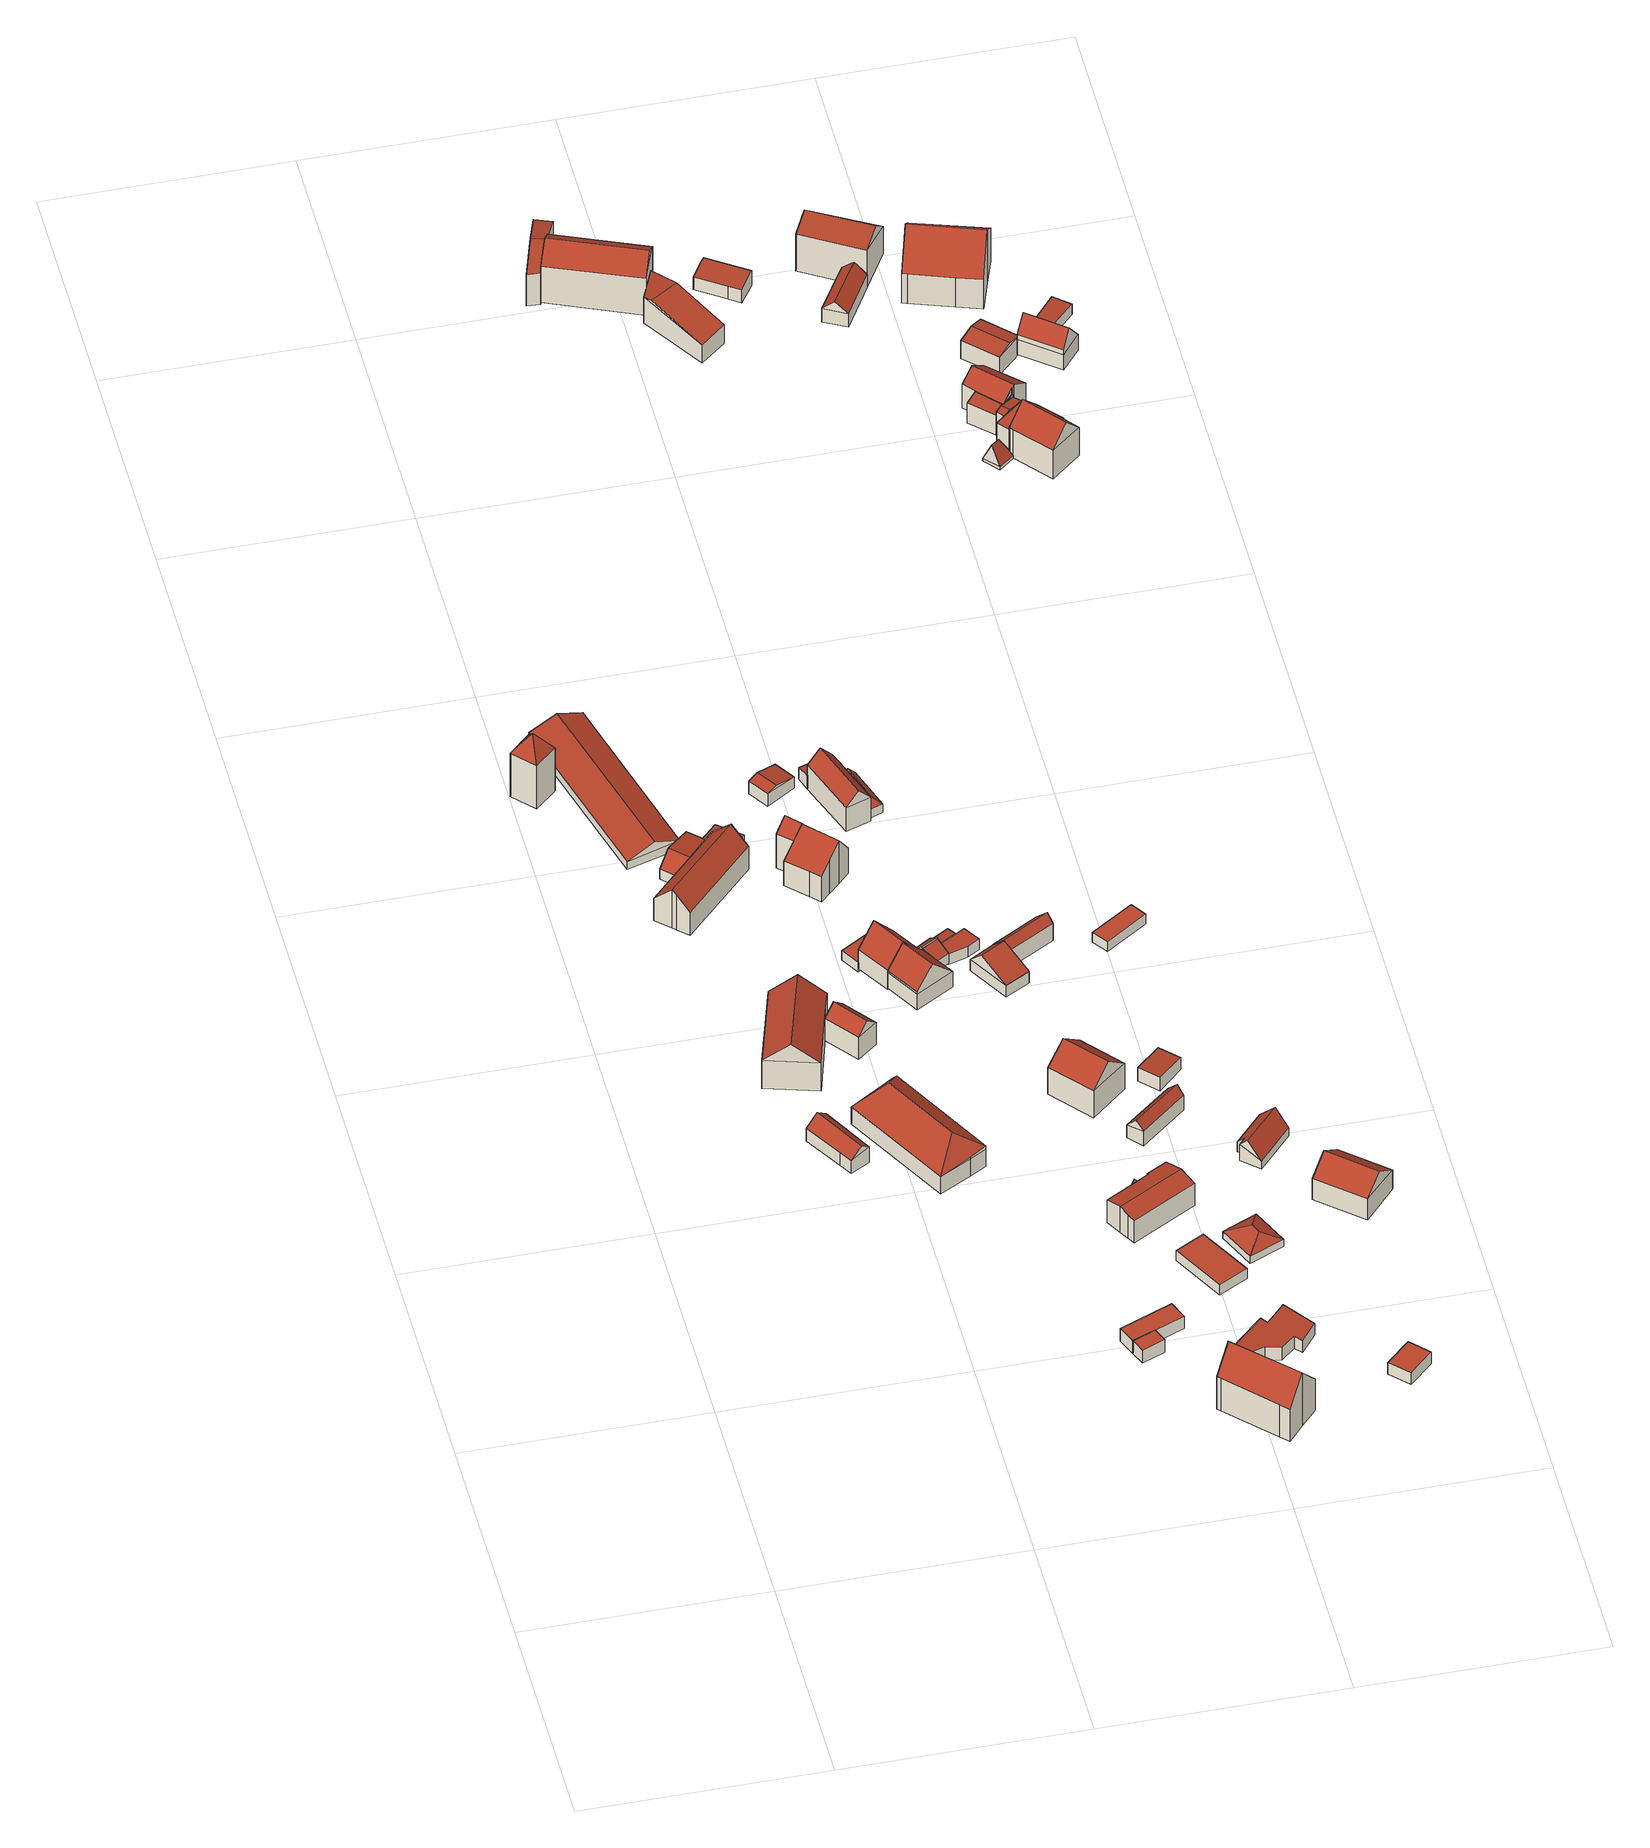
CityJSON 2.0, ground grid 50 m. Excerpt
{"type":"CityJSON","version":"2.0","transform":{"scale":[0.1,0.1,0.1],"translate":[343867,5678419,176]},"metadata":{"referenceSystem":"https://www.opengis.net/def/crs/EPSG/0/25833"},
"CityObjects":{
"building1":{"type":"Building","attributes":{"Dachtyp_tdc":"tdcFreeFormRoof","Gemeindeschluessel":14729160,"Dachneigung":40.38,"QualitaetDacherkennung":68,"Geometrietyp2DReferenz":"3000","function":"31001_9998","roofType":"5000","measuredHeight":5.57},"geometry":[{"type":"MultiSurface","lod":"2","boundaries":[[[0,1,2,3]],[[1,4,5,2]],[[4,6,7,5]],[[6,8,9,7]],[[8,0,3,9]],[[10,0,8,11]],[[4,1,10,11,6]],[[8,6,11]],[[1,0,10]],[[3,2,5,7,9]]],"semantics":{"surfaces":[{"type":"WallSurface"},{"type":"RoofSurface"},{"type":"GroundSurface"}],"values":[0,0,0,0,0,1,1,0,0,2]}}]},
"building2":{"type":"Building","attributes":{"Dachtyp_tdc":"tdcFreeFormRoof","Gemeindeschluessel":14729160,"Dachneigung":56.2,"QualitaetDacherkennung":3,"Geometrietyp2DReferenz":"3000","function":"31001_9998","roofType":"5000","measuredHeight":15.73},"geometry":[{"type":"MultiSurface","lod":"2","boundaries":[[[12,13,14,15]],[[13,16,17,14]],[[16,18,19,17]],[[18,12,15,19]],[[20,18,16]],[[20,16,13]],[[20,13,12]],[[20,12,18]],[[15,14,17,19]]],"semantics":{"surfaces":[{"type":"WallSurface"},{"type":"RoofSurface"},{"type":"GroundSurface"}],"values":[0,0,0,0,1,1,1,1,2]}}]},
"building3":{"type":"Building","attributes":{"Dachtyp_tdc":"tdcGableRoof","Gemeindeschluessel":14729160,"Dachneigung":39.66,"QualitaetDacherkennung":83,"Geometrietyp2DReferenz":"3000","function":"31001_9998","roofType":"3100","measuredHeight":11.76},"geometry":[{"type":"MultiSurface","lod":"2","boundaries":[[[21,22,23,24]],[[22,25,26,23]],[[25,27,28,26]],[[27,29,30,28]],[[29,21,24,30]],[[29,31,32,21]],[[32,31,27,33,34]],[[22,34,33,25]],[[21,32,34,22]],[[25,33,27]],[[27,31,29]],[[24,23,26,28,30]]],"semantics":{"surfaces":[{"type":"WallSurface"},{"type":"RoofSurface"},{"type":"GroundSurface"}],"values":[0,0,0,0,0,1,1,0,0,0,0,2]}}]},
"building4":{"type":"Building","attributes":{"Dachtyp_tdc":"tdcGableRoof","Gemeindeschluessel":14729160,"Dachneigung":21.19,"QualitaetDacherkennung":87,"Geometrietyp2DReferenz":"3000","function":"31001_9998","roofType":"3100","measuredHeight":4.27},"geometry":[{"type":"MultiSurface","lod":"2","boundaries":[[[35,36,37,38]],[[36,39,40,37]],[[39,41,42,40]],[[41,35,38,42]],[[39,36,43]],[[35,41,44]],[[36,35,44,43]],[[41,39,43,44]],[[38,37,40,42]]],"semantics":{"surfaces":[{"type":"WallSurface"},{"type":"RoofSurface"},{"type":"GroundSurface"}],"values":[0,0,0,0,0,0,1,1,2]}}]},
"building5":{"type":"Building","attributes":{"Dachtyp_tdc":"tdcHipRoof","Gemeindeschluessel":14729160,"Dachneigung":36.2,"QualitaetDacherkennung":84,"Geometrietyp2DReferenz":"3000","function":"31001_9998","roofType":"3200","measuredHeight":9.07},"geometry":[{"type":"MultiSurface","lod":"2","boundaries":[[[45,46,47,48]],[[46,49,50,47]],[[49,51,52,50]],[[51,53,54,52]],[[53,55,56,54]],[[55,45,48,56]],[[57,58,45,59]],[[55,60,61,62]],[[45,55,62,59]],[[61,57,59,62]],[[49,57,61,51]],[[51,61,60,53]],[[53,60,55]],[[46,58,57,49]],[[45,58,46]],[[48,47,50,52,54,56]]],"semantics":{"surfaces":[{"type":"WallSurface"},{"type":"RoofSurface"},{"type":"GroundSurface"}],"values":[0,0,0,0,0,0,1,1,1,1,0,0,0,0,0,2]}}]},
"building6":{"type":"Building","attributes":{"Dachtyp_tdc":"tdcGableRoof","Gemeindeschluessel":14729160,"Dachneigung":44.94,"QualitaetDacherkennung":80,"Geometrietyp2DReferenz":"3000","function":"31001_9998","roofType":"3100","measuredHeight":9.85},"geometry":[{"type":"MultiSurface","lod":"2","boundaries":[[[63,64,65,66]],[[64,67,68,65]],[[67,69,70,68]],[[69,71,72,70]],[[71,73,74,72]],[[73,75,76,74]],[[75,77,78,76]],[[77,79,80,78]],[[79,63,66,80]],[[75,73,71,69,67]],[[67,64,63,79,77,75]],[[66,65,68,70,72,74,76,78,80]]],"semantics":{"surfaces":[{"type":"WallSurface"},{"type":"RoofSurface"},{"type":"GroundSurface"}],"values":[0,0,0,0,0,0,0,0,0,1,1,2]}}]},
"building7":{"type":"Building","attributes":{"Dachtyp_tdc":"tdcGableRoof","Gemeindeschluessel":14729160,"Dachneigung":11,"QualitaetDacherkennung":21,"Geometrietyp2DReferenz":"3000","function":"31001_9998","roofType":"3100","measuredHeight":5.44},"geometry":[{"type":"MultiSurface","lod":"2","boundaries":[[[81,82,83,84]],[[82,85,86,83]],[[85,87,88,86]],[[87,89,90,88]],[[89,91,92,90]],[[91,93,94,92]],[[93,81,84,94]],[[89,87,85,82]],[[82,81,93,91,89]],[[84,83,86,88,90,92,94]]],"semantics":{"surfaces":[{"type":"WallSurface"},{"type":"RoofSurface"},{"type":"GroundSurface"}],"values":[0,0,0,0,0,0,0,1,1,2]}}]},
"building8":{"type":"Building","attributes":{"Dachtyp_tdc":"tdcGableRoof","Gemeindeschluessel":14729160,"Dachneigung":43.38,"QualitaetDacherkennung":74,"Geometrietyp2DReferenz":"3000","function":"31001_9998","roofType":"3100","measuredHeight":8.15},"geometry":[{"type":"MultiSurface","lod":"2","boundaries":[[[95,96,97,98]],[[96,99,100,97]],[[99,101,102,100]],[[101,95,98,102]],[[99,96,103]],[[95,101,104]],[[96,95,104,103]],[[101,99,103,104]],[[98,97,100,102]]],"semantics":{"surfaces":[{"type":"WallSurface"},{"type":"RoofSurface"},{"type":"GroundSurface"}],"values":[0,0,0,0,0,0,1,1,2]}}]},
"building9":{"type":"Building","attributes":{"Gemeindeschluessel":14729160,"Geometrietyp2DReferenz":"3000","function":"31001_9998","roofType":"9999"},"children":["building9-1","building9-2"]},
"building9-1":{"type":"BuildingPart","attributes":{"Dachtyp_tdc":"tdcPolyFlatRoof","Dachneigung":0,"QualitaetDacherkennung":72,"Geometrietyp2DReferenz":"3000","roofType":"1000","measuredHeight":3.17},"parents":["building9"],"geometry":[{"type":"MultiSurface","lod":"2","boundaries":[[[105,106,107,108]],[[106,109,110,107]],[[109,111,112,110]],[[111,113,114,112]],[[113,111,109,106,105]],[[108,107,110,112,114]],[[108,114,113,105]]],"semantics":{"surfaces":[{"type":"WallSurface"},{"type":"RoofSurface"},{"type":"GroundSurface"},{"type":"ClosureSurface"}],"values":[0,0,0,0,1,2,3]}}]},
"building9-2":{"type":"BuildingPart","attributes":{"Dachtyp_tdc":"tdcPolyFlatRoof","Dachneigung":0,"QualitaetDacherkennung":69,"Geometrietyp2DReferenz":"3000","roofType":"1000","measuredHeight":3.25},"parents":["building9"],"geometry":[{"type":"MultiSurface","lod":"2","boundaries":[[[115,116,117,118]],[[116,119,105,108,117]],[[120,115,118,114,113]],[[120,119,116,115]],[[118,117,108,114]],[[113,105,119,120]],[[113,114,108,105]]],"semantics":{"surfaces":[{"type":"WallSurface"},{"type":"RoofSurface"},{"type":"GroundSurface"},{"type":"ClosureSurface"}],"values":[0,0,0,1,2,0,3]}}]},
"building10":{"type":"Building","attributes":{"Dachtyp_tdc":"tdcPolyFlatRoof","Gemeindeschluessel":14729160,"Dachneigung":5.77,"QualitaetDacherkennung":74,"Geometrietyp2DReferenz":"3000","function":"31001_9998","roofType":"2100","measuredHeight":2.93},"geometry":[{"type":"MultiSurface","lod":"2","boundaries":[[[121,122,123,66]],[[122,124,125,123]],[[124,126,127,125]],[[126,128,65,127]],[[128,121,66,65]],[[128,126,124,122,121]],[[66,123,125,127,65]]],"semantics":{"surfaces":[{"type":"WallSurface"},{"type":"RoofSurface"},{"type":"GroundSurface"}],"values":[0,0,0,0,0,1,2]}}]},
"building11":{"type":"Building","attributes":{"Dachtyp_tdc":"tdcGableRoof","Gemeindeschluessel":14729160,"Dachneigung":49.54,"QualitaetDacherkennung":62,"Geometrietyp2DReferenz":"3000","function":"31001_9998","roofType":"3100","measuredHeight":13.85},"geometry":[{"type":"MultiSurface","lod":"2","boundaries":[[[129,130,131,132]],[[130,133,134,131]],[[133,135,136,134]],[[135,137,138,136]],[[137,139,140,138]],[[139,141,142,140]],[[141,143,144,142]],[[143,129,132,144]],[[139,137,135,133,130,129]],[[129,143,141,139]],[[132,131,134,136,138,140,142,144]]],"semantics":{"surfaces":[{"type":"WallSurface"},{"type":"RoofSurface"},{"type":"GroundSurface"}],"values":[0,0,0,0,0,0,0,0,1,1,2]}}]},
"building12":{"type":"Building","attributes":{"Dachtyp_tdc":"tdcPolyFlatRoof","Gemeindeschluessel":14729160,"Dachneigung":0,"QualitaetDacherkennung":55,"Geometrietyp2DReferenz":"3000","function":"31001_9998","roofType":"1000","measuredHeight":2.5},"geometry":[{"type":"MultiSurface","lod":"2","boundaries":[[[145,146,147,148]],[[146,149,150,147]],[[149,151,152,150]],[[151,145,148,152]],[[151,149,146,145]],[[148,147,150,152]]],"semantics":{"surfaces":[{"type":"WallSurface"},{"type":"RoofSurface"},{"type":"GroundSurface"}],"values":[0,0,0,0,1,2]}}]},
"building13":{"type":"Building","attributes":{"Gemeindeschluessel":14729160,"Geometrietyp2DReferenz":"3000","function":"31001_9998","roofType":"9999"},"children":["building13-1","building13-2"]},
"building13-1":{"type":"BuildingPart","attributes":{"Dachtyp_tdc":"tdcPolyFlatRoof","Dachneigung":40.34,"QualitaetDacherkennung":62,"Geometrietyp2DReferenz":"3000","roofType":"2100","measuredHeight":4.99},"parents":["building13"],"geometry":[{"type":"MultiSurface","lod":"2","boundaries":[[[153,154,155,156]],[[154,157,158,155]],[[157,159,160,161,158]],[[157,154,153,162,159]],[[161,156,155,158]],[[162,160,159]],[[153,156,161,160,162]]],"semantics":{"surfaces":[{"type":"WallSurface"},{"type":"RoofSurface"},{"type":"GroundSurface"},{"type":"ClosureSurface"}],"values":[0,0,0,1,2,0,3]}}]},
"building13-2":{"type":"BuildingPart","attributes":{"Dachtyp_tdc":"tdcGableRoof","Dachneigung":49.06,"QualitaetDacherkennung":61,"Geometrietyp2DReferenz":"3000","roofType":"3100","measuredHeight":9.71},"parents":["building13"],"geometry":[{"type":"MultiSurface","lod":"2","boundaries":[[[163,164,165,166]],[[164,167,168,165]],[[160,163,166,161]],[[167,164,169]],[[163,160,170]],[[164,163,170,169]],[[160,162,167,169,170]],[[166,165,168,156,161]],[[162,153,156,168,167]],[[160,161,156,153,162]]],"semantics":{"surfaces":[{"type":"WallSurface"},{"type":"RoofSurface"},{"type":"GroundSurface"},{"type":"ClosureSurface"}],"values":[0,0,0,0,0,1,1,2,0,3]}}]},
"building14":{"type":"Building","attributes":{"Gemeindeschluessel":14729160,"Geometrietyp2DReferenz":"3000","function":"31001_9998","roofType":"9999"},"children":["building14-1","building14-2"]},
"building14-1":{"type":"BuildingPart","attributes":{"Dachtyp_tdc":"tdcGableRoof","Dachneigung":36.95,"QualitaetDacherkennung":50,"Geometrietyp2DReferenz":"3000","roofType":"3100","measuredHeight":11.06},"parents":["building14"],"geometry":[{"type":"MultiSurface","lod":"2","boundaries":[[[171,172,173,174]],[[172,175,176,173]],[[177,178,179,180]],[[177,181,182,178]],[[181,183,184,182]],[[183,185,186,184]],[[185,171,174,186]],[[181,177,180,187,188]],[[188,175,172,171,185,183,181]],[[174,173,176,189,179,178,182,184,186]],[[189,176,175,188]],[[180,179,189,188,187]]],"semantics":{"surfaces":[{"type":"WallSurface"},{"type":"RoofSurface"},{"type":"GroundSurface"},{"type":"ClosureSurface"}],"values":[0,0,0,0,0,0,0,1,1,2,3,3]}}]},
"building14-2":{"type":"BuildingPart","attributes":{"Dachtyp_tdc":"tdcGableRoof","Dachneigung":55.82,"QualitaetDacherkennung":57,"Geometrietyp2DReferenz":"3000","roofType":"3100","measuredHeight":11.14},"parents":["building14"],"geometry":[{"type":"MultiSurface","lod":"2","boundaries":[[[190,191,176,175]],[[190,192,193,191]],[[192,194,195,193]],[[194,196,197,195]],[[196,180,179,197]],[[194,192,190,175,198]],[[198,187,180,196,194]],[[189,176,191,193,195,197,179]],[[175,188,189,188,198]],[[175,176,189,188]],[[188,187,198]],[[189,179,180,187,188]]],"semantics":{"surfaces":[{"type":"WallSurface"},{"type":"RoofSurface"},{"type":"GroundSurface"},{"type":"ClosureSurface"}],"values":[0,0,0,0,0,1,1,2,0,3,0,3]}}]},
"building15":{"type":"Building","attributes":{"Gemeindeschluessel":14729160,"Geometrietyp2DReferenz":"3000","function":"31001_9998","roofType":"9999"},"children":["building15-1","building15-2"]},
"building15-1":{"type":"BuildingPart","attributes":{"Dachtyp_tdc":"tdcPolyFlatRoof","Dachneigung":32.09,"QualitaetDacherkennung":45,"Geometrietyp2DReferenz":"3000","roofType":"2100","measuredHeight":4.45},"parents":["building15"],"geometry":[{"type":"MultiSurface","lod":"2","boundaries":[[[199,200,201,202,203]],[[200,204,205,201]],[[204,206,207,205]],[[204,200,199,208,206]],[[207,202,201,205]],[[203,208,199]],[[202,207,206,208,203]]],"semantics":{"surfaces":[{"type":"WallSurface"},{"type":"RoofSurface"},{"type":"GroundSurface"},{"type":"ClosureSurface"}],"values":[0,0,0,1,2,0,3]}}]},
"building15-2":{"type":"BuildingPart","attributes":{"Dachtyp_tdc":"tdcGableRoof","Dachneigung":45.48,"QualitaetDacherkennung":60,"Geometrietyp2DReferenz":"3000","roofType":"3100","measuredHeight":9.28},"parents":["building15"],"geometry":[{"type":"MultiSurface","lod":"2","boundaries":[[[209,210,211,207,206]],[[210,212,213,211]],[[212,214,215,213]],[[214,203,202,215]],[[209,208,203,216,217,210]],[[218,217,216,163]],[[214,163,216,203]],[[212,218,163,214]],[[210,217,218,212]],[[207,211,213,215,202]],[[206,208,209]],[[207,202,203,208,206]]],"semantics":{"surfaces":[{"type":"WallSurface"},{"type":"RoofSurface"},{"type":"GroundSurface"},{"type":"ClosureSurface"}],"values":[0,0,0,0,1,1,0,0,0,2,0,3]}}]},
"building16":{"type":"Building","attributes":{"Gemeindeschluessel":14729160,"Geometrietyp2DReferenz":"3000","function":"31001_9998","roofType":"9999"},"children":["building16-1","building16-2"]},
"building16-1":{"type":"BuildingPart","attributes":{"Dachtyp_tdc":"tdcGableRoof","Dachneigung":14.5,"QualitaetDacherkennung":60,"Geometrietyp2DReferenz":"3000","roofType":"3100","measuredHeight":6.8},"parents":["building16"],"geometry":[{"type":"MultiSurface","lod":"2","boundaries":[[[219,220,221,222]],[[220,223,224,221]],[[223,225,226,227,224]],[[228,229,230,231,232]],[[229,233,234,230]],[[233,235,236,234]],[[235,237,238,236]],[[237,239,240,238]],[[239,219,222,240]],[[235,233,229,228,225,223,220]],[[220,219,239,237,235]],[[222,221,224,227,231,230,234,236,238,240]],[[232,226,225,228]],[[232,231,227,226]]],"semantics":{"surfaces":[{"type":"WallSurface"},{"type":"RoofSurface"},{"type":"GroundSurface"},{"type":"ClosureSurface"}],"values":[0,0,0,0,0,0,0,0,0,1,1,2,0,3]}}]},
"building16-2":{"type":"BuildingPart","attributes":{"Dachtyp_tdc":"tdcFreeFormRoof","Dachneigung":57.13,"QualitaetDacherkennung":11,"Geometrietyp2DReferenz":"3000","roofType":"5000","measuredHeight":3.2},"parents":["building16"],"geometry":[{"type":"MultiSurface","lod":"2","boundaries":[[[241,242,243,244]],[[242,245,246,243]],[[245,247,248,246]],[[247,249,230,248]],[[249,232,231,230]],[[226,241,244,227]],[[249,247,245,250]],[[245,242,241,250]],[[241,226,232,249,250]],[[244,243,246,248,230,231,227]],[[227,231,232,226]]],"semantics":{"surfaces":[{"type":"WallSurface"},{"type":"RoofSurface"},{"type":"GroundSurface"},{"type":"ClosureSurface"}],"values":[0,0,0,0,0,0,1,1,1,2,3]}}]},
"building17":{"type":"Building","attributes":{"Dachtyp_tdc":"tdcPolyFlatRoof","Gemeindeschluessel":14729160,"Dachneigung":8.78,"QualitaetDacherkennung":86,"Geometrietyp2DReferenz":"3000","function":"31001_9998","roofType":"2100","measuredHeight":4.27},"geometry":[{"type":"MultiSurface","lod":"2","boundaries":[[[251,252,253,254]],[[252,255,256,253]],[[255,257,258,256]],[[257,259,260,258]],[[259,261,262,260]],[[261,263,264,262]],[[263,265,266,264]],[[265,267,268,266]],[[267,269,270,268]],[[269,271,272,270]],[[271,251,254,272]],[[271,269,267,265,263,261,259,257,255,252,251]],[[254,253,256,258,260,262,264,266,268,270,272]]],"semantics":{"surfaces":[{"type":"WallSurface"},{"type":"RoofSurface"},{"type":"GroundSurface"}],"values":[0,0,0,0,0,0,0,0,0,0,0,1,2]}}]},
"building18":{"type":"Building","attributes":{"Dachtyp_tdc":"tdcGableRoof","Gemeindeschluessel":14729160,"Dachneigung":11.82,"QualitaetDacherkennung":71,"Geometrietyp2DReferenz":"3000","function":"31001_9998","roofType":"3100","measuredHeight":3.86},"geometry":[{"type":"MultiSurface","lod":"2","boundaries":[[[273,274,275,276]],[[274,277,278,275]],[[277,279,280,278]],[[279,273,276,280]],[[277,274,281]],[[273,279,282]],[[274,273,282,281]],[[279,277,281,282]],[[276,275,278,280]]],"semantics":{"surfaces":[{"type":"WallSurface"},{"type":"RoofSurface"},{"type":"GroundSurface"}],"values":[0,0,0,0,0,0,1,1,2]}}]},
"building19":{"type":"Building","attributes":{"Dachtyp_tdc":"tdcPolyFlatRoof","Gemeindeschluessel":14729160,"Dachneigung":0,"QualitaetDacherkennung":67,"Geometrietyp2DReferenz":"3000","function":"31001_9998","roofType":"1000","measuredHeight":2.5},"geometry":[{"type":"MultiSurface","lod":"2","boundaries":[[[283,284,285,286]],[[284,287,288,285]],[[287,289,290,288]],[[289,283,286,290]],[[289,287,284,283]],[[286,285,288,290]]],"semantics":{"surfaces":[{"type":"WallSurface"},{"type":"RoofSurface"},{"type":"GroundSurface"}],"values":[0,0,0,0,1,2]}}]},
"building20":{"type":"Building","attributes":{"Dachtyp_tdc":"tdcPolyFlatRoof","Gemeindeschluessel":14729160,"Dachneigung":7.19,"QualitaetDacherkennung":68,"Geometrietyp2DReferenz":"3000","function":"31001_9998","roofType":"2100","measuredHeight":2.85},"geometry":[{"type":"MultiSurface","lod":"2","boundaries":[[[291,292,293,294]],[[292,295,296,293]],[[295,297,298,296]],[[297,291,294,298]],[[297,295,292,291]],[[294,293,296,298]]],"semantics":{"surfaces":[{"type":"WallSurface"},{"type":"RoofSurface"},{"type":"GroundSurface"}],"values":[0,0,0,0,1,2]}}]},
"building21":{"type":"Building","attributes":{"Dachtyp_tdc":"tdcGableRoof","Gemeindeschluessel":14729160,"Dachneigung":40.52,"QualitaetDacherkennung":80,"Geometrietyp2DReferenz":"3000","function":"31001_9998","roofType":"3100","measuredHeight":10.93},"geometry":[{"type":"MultiSurface","lod":"2","boundaries":[[[299,300,301,302]],[[300,303,304,301]],[[303,305,306,304]],[[305,299,302,306]],[[303,300,307]],[[299,305,308]],[[300,299,308,307]],[[305,303,307,308]],[[302,301,304,306]]],"semantics":{"surfaces":[{"type":"WallSurface"},{"type":"RoofSurface"},{"type":"GroundSurface"}],"values":[0,0,0,0,0,0,1,1,2]}}]},
"building22":{"type":"Building","attributes":{"Dachtyp_tdc":"tdcPolyFlatRoof","Gemeindeschluessel":14729160,"Dachneigung":4.09,"QualitaetDacherkennung":80,"Geometrietyp2DReferenz":"3000","function":"31001_9998","roofType":"2100","measuredHeight":2.93},"geometry":[{"type":"MultiSurface","lod":"2","boundaries":[[[309,310,158,311]],[[310,312,313,158]],[[312,314,315,313]],[[314,316,317,315]],[[316,318,319,317]],[[318,309,311,319]],[[318,316,314,312,310,309]],[[311,158,313,315,317,319]]],"semantics":{"surfaces":[{"type":"WallSurface"},{"type":"RoofSurface"},{"type":"GroundSurface"}],"values":[0,0,0,0,0,0,1,2]}}]},
"building23":{"type":"Building","attributes":{"Dachtyp_tdc":"tdcPolyFlatRoof","Gemeindeschluessel":14729160,"Dachneigung":9.54,"QualitaetDacherkennung":62,"Geometrietyp2DReferenz":"3000","function":"31001_9998","roofType":"2100","measuredHeight":3.49},"geometry":[{"type":"MultiSurface","lod":"2","boundaries":[[[320,321,322,323]],[[321,324,325,322]],[[324,326,327,325]],[[326,320,323,327]],[[326,324,321,320]],[[323,322,325,327]]],"semantics":{"surfaces":[{"type":"WallSurface"},{"type":"RoofSurface"},{"type":"GroundSurface"}],"values":[0,0,0,0,1,2]}}]},
"building24":{"type":"Building","attributes":{"Dachtyp_tdc":"tdcFreeFormRoof","Gemeindeschluessel":14729160,"Dachneigung":46.56,"QualitaetDacherkennung":80,"Geometrietyp2DReferenz":"3000","function":"31001_9998","roofType":"5000","measuredHeight":9.11},"geometry":[{"type":"MultiSurface","lod":"2","boundaries":[[[328,329,330,322]],[[329,331,332,330]],[[331,333,334,332]],[[333,335,336,334]],[[335,337,325,336]],[[337,328,322,325]],[[338,339,337,335]],[[340,341,342,343,339,338]],[[328,343,342,329]],[[337,339,343,328]],[[329,342,341,331]],[[331,341,340,333]],[[333,340,338,335]],[[322,330,332,334,336,325]]],"semantics":{"surfaces":[{"type":"WallSurface"},{"type":"RoofSurface"},{"type":"GroundSurface"}],"values":[0,0,0,0,0,0,1,1,0,0,0,0,0,2]}}]},
"building25":{"type":"Building","attributes":{"Dachtyp_tdc":"tdcFreeFormRoof","Gemeindeschluessel":14729160,"Dachneigung":30.18,"QualitaetDacherkennung":8,"Geometrietyp2DReferenz":"3000","function":"31001_9998","roofType":"5000","measuredHeight":4.13},"geometry":[{"type":"MultiSurface","lod":"2","boundaries":[[[344,345,346,347]],[[345,348,349,346]],[[348,350,351,349]],[[350,344,347,351]],[[352,350,348]],[[353,352,348,345]],[[353,345,344]],[[352,353,344,350]],[[347,346,349,351]]],"semantics":{"surfaces":[{"type":"WallSurface"},{"type":"RoofSurface"},{"type":"GroundSurface"}],"values":[0,0,0,0,1,1,1,1,2]}}]},
"building26":{"type":"Building","attributes":{"Dachtyp_tdc":"tdcGableRoof","Gemeindeschluessel":14729160,"Dachneigung":47.51,"QualitaetDacherkennung":72,"Geometrietyp2DReferenz":"3000","function":"31001_9998","roofType":"3100","measuredHeight":5.58},"geometry":[{"type":"MultiSurface","lod":"2","boundaries":[[[354,355,356,357]],[[355,358,359,356]],[[358,360,361,359]],[[360,354,357,361]],[[358,355,362]],[[354,360,363]],[[355,354,363,362]],[[360,358,362,363]],[[357,356,359,361]]],"semantics":{"surfaces":[{"type":"WallSurface"},{"type":"RoofSurface"},{"type":"GroundSurface"}],"values":[0,0,0,0,0,0,1,1,2]}}]},
"building27":{"type":"Building","attributes":{"Gemeindeschluessel":14729160,"Geometrietyp2DReferenz":"3000","function":"31001_9998","roofType":"9999"},"children":["building27-1","building27-2"]},
"building27-1":{"type":"BuildingPart","attributes":{"Dachtyp_tdc":"tdcGableRoof","Dachneigung":23.62,"QualitaetDacherkennung":86,"Geometrietyp2DReferenz":"3000","roofType":"3100","measuredHeight":5.98},"parents":["building27"],"geometry":[{"type":"MultiSurface","lod":"2","boundaries":[[[364,365,366,367]],[[365,368,369,366]],[[370,371,372,373]],[[371,364,367,372]],[[374,375,376,377,378]],[[365,377,376,379,368]],[[364,378,377,365]],[[371,374,378,364]],[[370,380,375,374,371]],[[367,366,369,373,372]],[[373,369,368,370]],[[375,380,376]],[[379,380,370,368]],[[376,380,379]]],"semantics":{"surfaces":[{"type":"WallSurface"},{"type":"RoofSurface"},{"type":"GroundSurface"},{"type":"ClosureSurface"}],"values":[0,0,0,0,1,1,0,0,0,2,3,0,3,3]}}]},
"building27-2":{"type":"BuildingPart","attributes":{"Dachtyp_tdc":"tdcGableRoof","Dachneigung":46.16,"QualitaetDacherkennung":42,"Geometrietyp2DReferenz":"3000","roofType":"3100","measuredHeight":6.07},"parents":["building27"],"geometry":[{"type":"MultiSurface","lod":"2","boundaries":[[[381,382,383,369,368]],[[382,384,385,383]],[[384,380,370,373,385]],[[384,382,386]],[[382,381,387,386]],[[380,384,386,387,376]],[[369,383,385,373]],[[381,368,379]],[[368,369,373,370]],[[368,370,380,379]],[[379,376,387,381]],[[380,376,379]]],"semantics":{"surfaces":[{"type":"WallSurface"},{"type":"RoofSurface"},{"type":"GroundSurface"},{"type":"ClosureSurface"}],"values":[0,0,0,0,1,1,2,0,3,3,0,3]}}]},
"building28":{"type":"Building","attributes":{"Dachtyp_tdc":"tdcFreeFormRoof","Gemeindeschluessel":14729160,"Dachneigung":45.36,"QualitaetDacherkennung":23,"Geometrietyp2DReferenz":"3000","function":"31001_9998","roofType":"5000","measuredHeight":3.96},"geometry":[{"type":"MultiSurface","lod":"2","boundaries":[[[388,389,390,391]],[[389,392,393,390]],[[392,394,395,393]],[[394,388,391,395]],[[396,394,392]],[[397,396,392,389]],[[397,389,388]],[[396,397,388,394]],[[391,390,393,395]]],"semantics":{"surfaces":[{"type":"WallSurface"},{"type":"RoofSurface"},{"type":"GroundSurface"}],"values":[0,0,0,0,1,1,0,1,2]}}]},
"building29":{"type":"Building","attributes":{"Dachtyp_tdc":"tdcPolyFlatRoof","Gemeindeschluessel":14729160,"Dachneigung":0,"QualitaetDacherkennung":18,"Geometrietyp2DReferenz":"3000","function":"31001_9998","roofType":"1000","measuredHeight":3},"geometry":[{"type":"MultiSurface","lod":"2","boundaries":[[[398,399,400,401]],[[399,402,403,400]],[[402,404,405,403]],[[404,398,401,405]],[[404,402,399,398]],[[401,400,403,405]]],"semantics":{"surfaces":[{"type":"WallSurface"},{"type":"RoofSurface"},{"type":"GroundSurface"}],"values":[0,0,0,0,1,2]}}]},
"building30":{"type":"Building","attributes":{"Dachtyp_tdc":"tdcPolyFlatRoof","Gemeindeschluessel":14729160,"Dachneigung":3.15,"QualitaetDacherkennung":69,"Geometrietyp2DReferenz":"3000","function":"31001_9998","roofType":"2100","measuredHeight":3.52},"geometry":[{"type":"MultiSurface","lod":"2","boundaries":[[[406,407,408,409]],[[407,410,411,408]],[[410,412,413,411]],[[412,406,409,413]],[[412,410,407,406]],[[409,408,411,413]]],"semantics":{"surfaces":[{"type":"WallSurface"},{"type":"RoofSurface"},{"type":"GroundSurface"}],"values":[0,0,0,0,1,2]}}]},
"building31":{"type":"Building","attributes":{"Dachtyp_tdc":"tdcFreeFormRoof","Gemeindeschluessel":14729160,"Dachneigung":54,"QualitaetDacherkennung":28,"Geometrietyp2DReferenz":"3000","function":"31001_9998","roofType":"5000","measuredHeight":6.02},"geometry":[{"type":"MultiSurface","lod":"2","boundaries":[[[414,415,416,417]],[[415,418,419,416]],[[418,420,421,419]],[[420,422,423,421]],[[422,424,425,423]],[[424,414,417,425]],[[414,424,426,427]],[[427,426,422,420,418,415]],[[424,422,426]],[[415,414,427]],[[417,416,419,421,423,425]]],"semantics":{"surfaces":[{"type":"WallSurface"},{"type":"RoofSurface"},{"type":"GroundSurface"}],"values":[0,0,0,0,0,0,1,1,0,0,2]}}]},
"building32":{"type":"Building","attributes":{"Dachtyp_tdc":"tdcGableRoof","Gemeindeschluessel":14729160,"Dachneigung":10.05,"QualitaetDacherkennung":79,"Geometrietyp2DReferenz":"3000","function":"31001_9998","roofType":"3100","measuredHeight":9.53},"geometry":[{"type":"MultiSurface","lod":"2","boundaries":[[[428,429,430,431]],[[429,432,433,430]],[[432,434,435,433]],[[434,436,437,435]],[[436,438,439,437]],[[438,440,441,439]],[[440,428,431,441]],[[436,434,432,429]],[[429,428,440,438,436]],[[431,430,433,435,437,439,441]]],"semantics":{"surfaces":[{"type":"WallSurface"},{"type":"RoofSurface"},{"type":"GroundSurface"}],"values":[0,0,0,0,0,0,0,1,1,2]}}]},
"building33":{"type":"Building","attributes":{"Dachtyp_tdc":"tdcGableRoof","Gemeindeschluessel":14729160,"Dachneigung":38.17,"QualitaetDacherkennung":80,"Geometrietyp2DReferenz":"3000","function":"31001_9998","roofType":"3100","measuredHeight":8.88},"geometry":[{"type":"MultiSurface","lod":"2","boundaries":[[[442,443,444,445]],[[443,446,447,444]],[[446,448,449,447]],[[448,442,445,449]],[[446,443,450]],[[442,448,451]],[[443,442,451,450]],[[448,446,450,451]],[[445,444,447,449]]],"semantics":{"surfaces":[{"type":"WallSurface"},{"type":"RoofSurface"},{"type":"GroundSurface"}],"values":[0,0,0,0,0,0,1,1,2]}}]},
"building34":{"type":"Building","attributes":{"Dachtyp_tdc":"tdcPolyFlatRoof","Gemeindeschluessel":14729160,"Dachneigung":0,"QualitaetDacherkennung":43,"Geometrietyp2DReferenz":"3000","function":"31001_9998","roofType":"1000","measuredHeight":2.53},"geometry":[{"type":"MultiSurface","lod":"2","boundaries":[[[452,453,454,455]],[[453,456,457,454]],[[456,458,459,457]],[[458,452,455,459]],[[458,456,453,452]],[[455,454,457,459]]],"semantics":{"surfaces":[{"type":"WallSurface"},{"type":"RoofSurface"},{"type":"GroundSurface"}],"values":[0,0,0,0,1,2]}}]},
"building35":{"type":"Building","attributes":{"Dachtyp_tdc":"tdcFreeFormRoof","Gemeindeschluessel":14729160,"Dachneigung":32.63,"QualitaetDacherkennung":84,"Geometrietyp2DReferenz":"3000","function":"31001_9998","roofType":"5000","measuredHeight":12.46},"geometry":[{"type":"MultiSurface","lod":"2","boundaries":[[[460,461,462,463]],[[461,464,465,462]],[[464,466,467,465]],[[466,468,469,467]],[[468,460,463,469]],[[468,466,464,470,471]],[[460,471,470,461]],[[460,468,471]],[[464,461,470]],[[463,462,465,467,469]]],"semantics":{"surfaces":[{"type":"WallSurface"},{"type":"RoofSurface"},{"type":"GroundSurface"}],"values":[0,0,0,0,0,1,1,0,0,2]}}]},
"building36":{"type":"Building","attributes":{"Dachtyp_tdc":"tdcFreeFormRoof","Gemeindeschluessel":14729160,"Dachneigung":10.78,"QualitaetDacherkennung":25,"Geometrietyp2DReferenz":"3000","function":"31001_9998","roofType":"5000","measuredHeight":7.19},"geometry":[{"type":"MultiSurface","lod":"2","boundaries":[[[472,473,474,475]],[[473,476,477,474]],[[476,478,479,477]],[[478,480,481,479]],[[480,472,475,481]],[[473,472,482,483]],[[483,482,480,478,476]],[[472,480,482]],[[476,473,483]],[[475,474,477,479,481]]],"semantics":{"surfaces":[{"type":"WallSurface"},{"type":"RoofSurface"},{"type":"GroundSurface"}],"values":[0,0,0,0,0,1,1,0,0,2]}}]},
"building37":{"type":"Building","attributes":{"Dachtyp_tdc":"tdcPolyFlatRoof","Gemeindeschluessel":14729160,"Dachneigung":6.47,"QualitaetDacherkennung":90,"Geometrietyp2DReferenz":"3000","function":"31001_9998","roofType":"2100","measuredHeight":3.84},"geometry":[{"type":"MultiSurface","lod":"2","boundaries":[[[484,485,486,487]],[[485,488,489,486]],[[488,490,491,489]],[[490,492,493,491]],[[492,494,495,493]],[[494,484,487,495]],[[494,492,490,488,485,484]],[[487,486,489,491,493,495]]],"semantics":{"surfaces":[{"type":"WallSurface"},{"type":"RoofSurface"},{"type":"GroundSurface"}],"values":[0,0,0,0,0,0,1,2]}}]},
"building38":{"type":"Building","attributes":{"Gemeindeschluessel":14729160,"Geometrietyp2DReferenz":"3000","function":"31001_9998","roofType":"9999"},"children":["building38-1","building38-2"]},
"building38-1":{"type":"BuildingPart","attributes":{"Dachtyp_tdc":"tdcGableRoof","Dachneigung":42.52,"QualitaetDacherkennung":83,"Geometrietyp2DReferenz":"3000","roofType":"3100","measuredHeight":5.75},"parents":["building38"],"geometry":[{"type":"MultiSurface","lod":"2","boundaries":[[[496,497,498,499]],[[497,500,501,498]],[[500,502,503,501]],[[500,497,504]],[[497,496,505,504]],[[502,500,504,505]],[[499,498,501,503]],[[496,499,503,502]],[[496,502,505]]],"semantics":{"surfaces":[{"type":"WallSurface"},{"type":"RoofSurface"},{"type":"GroundSurface"},{"type":"ClosureSurface"}],"values":[0,0,0,0,1,1,2,3,3]}}]},
"building38-2":{"type":"BuildingPart","attributes":{"Dachtyp_tdc":"tdcGableRoof","Dachneigung":12.03,"QualitaetDacherkennung":61,"Geometrietyp2DReferenz":"3000","roofType":"3100","measuredHeight":10.71},"parents":["building38"],"geometry":[{"type":"MultiSurface","lod":"2","boundaries":[[[506,507,508,509]],[[507,510,511,508]],[[510,512,496,499,511]],[[507,506,513]],[[512,510,514]],[[506,512,514,513]],[[510,507,513,514]],[[499,503,509,508,511]],[[509,503,502,505,496,512,506]],[[503,499,496,502]],[[502,496,505]]],"semantics":{"surfaces":[{"type":"WallSurface"},{"type":"RoofSurface"},{"type":"GroundSurface"},{"type":"ClosureSurface"}],"values":[0,0,0,0,0,1,1,2,0,3,3]}}]},
"building39":{"type":"Building","attributes":{"Dachtyp_tdc":"tdcFreeFormRoof","Gemeindeschluessel":14729160,"Dachneigung":66.18,"QualitaetDacherkennung":12,"Geometrietyp2DReferenz":"3000","function":"31001_9998","roofType":"5000","measuredHeight":5.3},"geometry":[{"type":"MultiSurface","lod":"2","boundaries":[[[515,516,517,518]],[[516,519,520,517]],[[519,521,522,520]],[[521,523,524,522]],[[523,515,518,524]],[[525,523,521]],[[526,527,525,521,519]],[[526,519,516]],[[527,526,516,515]],[[525,527,515,523]],[[518,517,520,522,524]]],"semantics":{"surfaces":[{"type":"WallSurface"},{"type":"RoofSurface"},{"type":"GroundSurface"}],"values":[0,0,0,0,0,0,1,1,1,1,2]}}]},
"building40":{"type":"Building","attributes":{"Dachtyp_tdc":"tdcPolyFlatRoof","Gemeindeschluessel":14729160,"Dachneigung":0,"QualitaetDacherkennung":45,"Geometrietyp2DReferenz":"3000","function":"31001_9998","roofType":"1000","measuredHeight":6.61},"geometry":[{"type":"MultiSurface","lod":"2","boundaries":[[[528,529,530,531]],[[529,532,533,530]],[[532,534,535,533]],[[534,536,537,535]],[[536,528,531,537]],[[536,534,532,529,528]],[[531,530,533,535,537]]],"semantics":{"surfaces":[{"type":"WallSurface"},{"type":"RoofSurface"},{"type":"GroundSurface"}],"values":[0,0,0,0,0,1,2]}}]},
"building41":{"type":"Building","attributes":{"Dachtyp_tdc":"tdcGableRoof","Gemeindeschluessel":14729160,"Dachneigung":10.17,"QualitaetDacherkennung":68,"Geometrietyp2DReferenz":"3000","function":"31001_9998","roofType":"3100","measuredHeight":6.5},"geometry":[{"type":"MultiSurface","lod":"2","boundaries":[[[538,539,540,541]],[[539,542,543,540]],[[542,544,545,543]],[[544,538,541,545]],[[542,539,546]],[[538,544,547]],[[539,538,547,546]],[[544,542,546,547]],[[541,540,543,545]]],"semantics":{"surfaces":[{"type":"WallSurface"},{"type":"RoofSurface"},{"type":"GroundSurface"}],"values":[0,0,0,0,0,0,1,1,2]}}]},
"building42":{"type":"Building","attributes":{"Gemeindeschluessel":14729160,"Geometrietyp2DReferenz":"3000","function":"31001_9998","roofType":"9999"},"children":["building42-1","building42-2"]},
"building42-1":{"type":"BuildingPart","attributes":{"Dachtyp_tdc":"tdcPolyFlatRoof","Dachneigung":12.49,"QualitaetDacherkennung":69,"Geometrietyp2DReferenz":"3000","roofType":"2100","measuredHeight":6.32},"parents":["building42"],"geometry":[{"type":"MultiSurface","lod":"2","boundaries":[[[548,549,550,551]],[[549,552,553,550]],[[552,554,555,553]],[[554,552,549,548,556,557]],[[558,559,551,550,553,555]],[[559,558,557,556]],[[548,551,559,556]],[[557,558,555,554]]],"semantics":{"surfaces":[{"type":"WallSurface"},{"type":"RoofSurface"},{"type":"GroundSurface"},{"type":"ClosureSurface"}],"values":[0,0,0,1,2,3,3,3]}}]},
"building42-2":{"type":"BuildingPart","attributes":{"Dachtyp_tdc":"tdcGableRoof","Dachneigung":36.78,"QualitaetDacherkennung":61,"Geometrietyp2DReferenz":"3000","roofType":"3100","measuredHeight":8.39},"parents":["building42"],"geometry":[{"type":"MultiSurface","lod":"2","boundaries":[[[560,561,562,555,554]],[[561,563,564,562]],[[563,565,566,564]],[[565,567,568,566]],[[567,569,570,568]],[[569,571,572,570]],[[571,573,548,551,572]],[[571,569,567,565]],[[565,563,561,560,574,575,573,571]],[[558,555,562,564,566,568,570,572,551,559]],[[554,557,574,560]],[[554,555,558,557]],[[556,548,573,575]],[[556,559,551,548]],[[574,557,556,575]],[[557,558,559,556]]],"semantics":{"surfaces":[{"type":"WallSurface"},{"type":"RoofSurface"},{"type":"GroundSurface"},{"type":"ClosureSurface"}],"values":[0,0,0,0,0,0,0,1,1,2,0,3,0,3,0,3]}}]},
"building43":{"type":"Building","attributes":{"Dachtyp_tdc":"tdcFreeFormRoof","Gemeindeschluessel":14729160,"Dachneigung":46.83,"QualitaetDacherkennung":79,"Geometrietyp2DReferenz":"3000","function":"31001_9998","roofType":"5000","measuredHeight":11.61},"geometry":[{"type":"MultiSurface","lod":"2","boundaries":[[[576,577,578,579]],[[577,580,581,578]],[[580,582,583,581]],[[582,584,585,583]],[[584,586,587,585]],[[586,588,589,587]],[[588,590,591,589]],[[590,592,593,591]],[[592,576,579,593]],[[594,588,586,584,582,580,577,595]],[[590,594,595,576,592]],[[590,588,594]],[[577,576,595]],[[579,578,581,583,585,587,589,591,593]]],"semantics":{"surfaces":[{"type":"WallSurface"},{"type":"RoofSurface"},{"type":"GroundSurface"}],"values":[0,0,0,0,0,0,0,0,0,1,1,0,0,2]}}]},
"building44":{"type":"Building","attributes":{"Dachtyp_tdc":"tdcGableRoof","Gemeindeschluessel":14729160,"Dachneigung":12.27,"QualitaetDacherkennung":84,"Geometrietyp2DReferenz":"3000","function":"31001_9998","roofType":"3100","measuredHeight":5.42},"geometry":[{"type":"MultiSurface","lod":"2","boundaries":[[[596,597,598,599]],[[597,600,601,598]],[[600,602,603,601]],[[602,596,599,603]],[[600,597,604]],[[596,602,605]],[[597,596,605,604]],[[602,600,604,605]],[[599,598,601,603]]],"semantics":{"surfaces":[{"type":"WallSurface"},{"type":"RoofSurface"},{"type":"GroundSurface"}],"values":[0,0,0,0,0,0,1,1,2]}}]},
"building45":{"type":"Building","attributes":{"Dachtyp_tdc":"tdcGableRoof","Gemeindeschluessel":14729160,"Dachneigung":41.17,"QualitaetDacherkennung":90,"Geometrietyp2DReferenz":"3000","function":"31001_9998","roofType":"3100","measuredHeight":13.76},"geometry":[{"type":"MultiSurface","lod":"2","boundaries":[[[606,607,608,609]],[[607,610,608]],[[610,611,612,608]],[[611,613,614,612]],[[613,615,616,614]],[[615,617,618,616]],[[617,619,620,618]],[[619,621,622,620]],[[621,623,624,622]],[[623,606,609,624]],[[619,617,615,613,611]],[[611,610,607,606,623,621,619]],[[609,608,612,614,616,618,620,622,624]]],"semantics":{"surfaces":[{"type":"WallSurface"},{"type":"RoofSurface"},{"type":"GroundSurface"}],"values":[0,0,0,0,0,0,0,0,0,0,1,1,2]}}]},
"building46":{"type":"Building","attributes":{"Gemeindeschluessel":14729160,"Geometrietyp2DReferenz":"3000","function":"31001_9998","roofType":"9999"},"children":["building46-1","building46-2"]},
"building46-1":{"type":"BuildingPart","attributes":{"Dachtyp_tdc":"tdcPolyFlatRoof","Dachneigung":3.72,"QualitaetDacherkennung":59,"Geometrietyp2DReferenz":"3000","roofType":"2100","measuredHeight":2.96},"parents":["building46"],"geometry":[{"type":"MultiSurface","lod":"2","boundaries":[[[625,626,627,628]],[[626,629,630,627]],[[631,625,628,632]],[[631,629,626,625]],[[628,627,630,632]],[[632,630,629,631]]],"semantics":{"surfaces":[{"type":"WallSurface"},{"type":"RoofSurface"},{"type":"GroundSurface"},{"type":"ClosureSurface"}],"values":[0,0,0,1,2,3]}}]},
"building46-2":{"type":"BuildingPart","attributes":{"Dachtyp_tdc":"tdcGableRoof","Dachneigung":52.25,"QualitaetDacherkennung":86,"Geometrietyp2DReferenz":"3000","roofType":"3100","measuredHeight":8.72},"parents":["building46"],"geometry":[{"type":"MultiSurface","lod":"2","boundaries":[[[633,634,631,632,635]],[[636,637,638,630,629]],[[637,639,640,638]],[[639,633,635,640]],[[641,642,643,644]],[[636,634,643,642,637]],[[637,642,641,639]],[[633,644,643,634]],[[639,641,644,633]],[[635,632,630,638,640]],[[629,631,634,636]],[[629,630,632,631]]],"semantics":{"surfaces":[{"type":"WallSurface"},{"type":"RoofSurface"},{"type":"GroundSurface"},{"type":"ClosureSurface"}],"values":[0,0,0,0,1,1,0,0,0,2,0,3]}}]}
},
"vertices":[
[421,1037,102],[381,1015,95],[381,1015,62],[421,1037,62],[366,1041,95],[366,1041,62],[319,1121,94],[319,1121,62],[363,1147,99],[363,1147,62],[404,1028,117],[343,1135,117],
[1,2214,121],[45,2255,121],[45,2255,9],[1,2214,9],[86,2210,121],[86,2210,9],[42,2170,121],[42,2170,9],[44,2212,166],
[325,1464,130],[431,1433,130],[431,1433,58],[325,1464,58],[413,1373,130],[413,1373,58],[378,1252,130],[378,1252,58],[271,1283,130],[271,1283,58],[324,1267,176],[378,1449,176],[413,1373,131],[431,1433,131],
[170,1972,28],[69,2357,28],[69,2357,8],[170,1972,8],[180,2386,30],[180,2386,8],[279,2005,30],[279,2005,8],[127,2372,51],[227,1990,51],
[408,1130,123],[501,1181,123],[501,1181,79],[408,1130,79],[508,1184,123],[508,1184,79],[628,960,123],[628,960,79],[594,941,123],[594,941,79],[528,906,123],[528,906,79],[508,1184,132],[501,1181,132],[481,1129,170],[594,941,129],[628,960,132],[566,971,170],
[331,1957,86],[359,1930,124],[359,1930,28],[331,1957,28],[360,1928,126],[360,1928,28],[388,1901,87],[388,1901,28],[240,1750,86],[240,1750,28],[219,1771,117],[219,1771,28],[212,1778,126],[212,1778,28],[183,1806,85],[183,1806,28],[262,1886,85],[262,1886,28],
[331,1957,57],[284,1909,70],[284,1909,16],[331,1957,16],[262,1886,42],[262,1886,16],[222,1925,42],[222,1925,16],[244,1949,70],[244,1949,16],[290,1998,57],[290,1998,16],[313,1976,57],[313,1976,16],
[454,1405,126],[504,1340,126],[504,1340,69],[454,1405,69],[463,1308,126],[463,1308,69],[413,1373,126],[413,1373,69],[483,1324,150],[433,1389,150],
[766,330,181],[750,368,181],[750,368,149],[766,330,149],[860,413,181],[860,413,149],[875,374,181],[875,374,149],[813,349,181],[813,349,149],
[825,319,182],[778,300,182],[778,300,149],[825,319,149],[766,330,182],[813,349,182],
[331,1957,53],[313,1976,50],[313,1976,28],[349,2012,50],[349,2012,28],[394,1965,57],[394,1965,28],[359,1930,57],
[1026,43,309],[994,7,253],[994,7,171],[1026,43,171],[978,24,254],[978,24,171],[887,117,255],[887,117,171],[880,124,255],[880,124,171],[910,158,309],[910,158,171],[941,193,254],[941,193,171],[1059,79,252],[1059,79,171],
[595,1595,85],[518,1549,85],[518,1549,60],[595,1595,60],[495,1588,85],[495,1588,60],[572,1634,85],[572,1634,60],
[625,1545,101],[660,1566,102],[660,1566,70],[625,1545,70],[670,1547,120],[670,1547,70],[636,1527,120],[636,1527,109],[636,1527,70],[630,1537,109],
[559,1481,119],[518,1549,119],[518,1549,70],[559,1481,70],[595,1595,109],[595,1595,70],[552,1570,167],[593,1501,167],
[484,1811,86],[444,1851,84],[444,1851,21],[484,1811,21],[468,1874,109],[468,1874,21],[569,1855,87],[569,1855,21],[513,1917,21],[513,1917,84],[547,1833,131],[547,1833,21],[523,1810,106],[523,1810,21],[503,1791,86],[503,1791,21],[504,1909,101],[489,1894,131],[489,1894,21],
[441,1901,109],[441,1901,21],[446,1906,114],[446,1906,21],[462,1923,132],[462,1923,21],[485,1948,83],[485,1948,21],[489,1894,132],
[637,1527,117],[670,1547,117],[670,1547,73],[637,1527,73],[637,1527,113],[686,1521,98],[686,1521,73],[652,1501,98],[652,1501,73],[641,1521,113],
[652,1501,113],[679,1457,113],[679,1457,73],[600,1411,113],[600,1411,73],[559,1481,113],[559,1481,73],[592,1501,166],[634,1431,166],[600,1411,119],
[827,639,210],[817,657,216],[817,657,148],[827,639,148],[799,690,206],[799,690,148],[873,731,206],[873,731,158],[873,731,148],[891,741,206],[889,744,205],[889,744,148],[891,741,148],[891,741,158],[931,767,205],[931,767,148],[951,731,216],[951,731,148],[970,697,206],[970,697,148],[836,623,206],[836,623,148],
[871,734,164],[859,756,164],[859,756,148],[871,734,148],[868,761,180],[868,761,148],[877,766,164],[877,766,148],[889,744,164],[875,748,180],
[999,238,201],[966,227,203],[966,227,165],[999,238,165],[945,250,208],[945,250,165],[955,260,208],[955,260,165],[1007,309,208],[1007,309,165],[1018,298,205],[1018,298,165],[1057,338,206],[1057,338,165],[1106,286,195],[1106,286,165],[1073,245,194],[1073,245,165],[1060,258,196],[1060,258,165],[1031,233,197],[1031,233,165],
[465,2078,43],[439,2121,43],[439,2121,10],[465,2078,10],[498,2158,39],[498,2158,10],[525,2116,39],[525,2116,10],[458,2133,49],[485,2090,49],
[962,592,173],[1021,482,173],[1021,482,148],[962,592,148],[961,450,173],[961,450,148],[902,560,173],[902,560,148],
[699,1589,97],[710,1570,100],[710,1570,71],[699,1589,71],[670,1547,100],[670,1547,71],[660,1566,97],[660,1566,71],
[847,1011,180],[778,1093,180],[778,1093,111],[847,1011,111],[854,1157,176],[854,1157,111],[922,1075,176],[922,1075,111],[814,1123,220],[883,1042,220],
[686,1521,97],[670,1547,99],[686,1521,70],[710,1570,99],[710,1570,70],[729,1581,99],[729,1581,70],[751,1548,97],[751,1548,70],[726,1533,97],[726,1533,70],
[585,2160,34],[602,2131,40],[602,2131,5],[585,2160,5],[550,2114,40],[550,2114,5],[540,2144,34],[540,2144,5],
[602,2131,66],[610,2108,66],[610,2108,5],[643,2011,66],[643,2011,5],[646,2002,66],[646,2002,5],[595,1984,66],[595,1984,5],[550,2114,66],[621,1993,96],[577,2123,96],[646,2002,67],[643,2011,67],[610,2108,67],[602,2131,67],
[1108,552,165],[1036,521,165],[1036,521,147],[1108,552,147],[1001,600,165],[1001,600,147],[1073,631,165],[1073,631,147],[1053,580,188],[1061,561,188],
[1015,985,157],[919,906,157],[919,906,120],[1015,985,120],[894,936,152],[894,936,120],[991,1015,152],[991,1015,120],[908,919,176],[1005,998,176],
[770,1405,104],[720,1491,104],[720,1491,75],[770,1405,75],[770,1520,104],[770,1520,75],[793,1481,104],[820,1433,104],[820,1433,75],[793,1481,75],[820,1433,105],[793,1481,129],[786,1493,135],[736,1464,135],[770,1405,105],[771,1519,105],[793,1481,119],
[770,1520,105],[867,1575,105],[867,1575,75],[890,1536,119],[890,1536,75],[882,1550,136],[785,1494,136],
[610,2108,24],[643,2118,24],[643,2118,2],[610,2108,2],[674,2023,24],[674,2023,2],[643,2011,24],[643,2011,2],[654,2030,41],[627,2113,42],
[1251,110,198],[1215,148,198],[1215,148,168],[1251,110,168],[1265,195,198],[1265,195,168],[1301,157,198],[1301,157,168],
[950,1090,146],[1001,1138,142],[1001,1138,111],[950,1090,111],[1036,1102,142],[1036,1102,111],[985,1054,146],[985,1054,111],
[1116,773,161],[1081,806,182],[1081,806,141],[1116,773,141],[1093,820,182],[1093,820,141],[1082,830,166],[1082,830,141],[1140,893,166],[1140,893,141],[1186,850,161],[1186,850,141],[1164,870,201],[1094,793,201],
[387,3576,110],[387,3575,111],[387,3575,15],[387,3576,15],[356,3502,97],[356,3502,15],[329,3504,96],[329,3504,15],[355,3583,111],[355,3583,15],[376,3649,95],[376,3649,15],[411,3634,96],[411,3634,15],
[1276,579,209],[1187,657,209],[1187,657,155],[1276,579,155],[1251,729,204],[1251,729,155],[1340,651,204],[1340,651,155],[1217,691,244],[1306,612,244],
[960,1512,103],[1048,1570,103],[1048,1570,78],[960,1512,78],[1069,1538,103],[1069,1538,78],[982,1480,103],[982,1480,78],
[541,3424,115],[356,3502,114],[356,3502,20],[541,3424,20],[387,3576,122],[387,3576,20],[571,3498,123],[571,3498,20],[570,3497,123],[570,3497,20],[374,3545,144],[558,3467,144],
[666,3311,73],[613,3268,71],[613,3268,25],[666,3311,25],[531,3399,93],[531,3399,25],[541,3424,89],[541,3424,25],[562,3476,83],[562,3476,25],[599,3418,97],[542,3382,97],
[635,3435,89],[655,3465,93],[655,3465,56],[635,3435,56],[664,3477,94],[664,3477,56],[744,3422,94],[744,3422,56],[715,3380,89],[715,3380,56],[693,3395,89],[693,3395,56],
[948,3342,114],[890,3245,114],[890,3245,81],[948,3342,81],[844,3269,117],[844,3269,81],[905,3369,117],[905,3369,81],[866,3258,139],[926,3356,139],
[828,3416,177],[873,3495,154],[873,3495,81],[828,3416,81],[998,3425,152],[998,3425,81],[948,3342,177],[855,3463,189],[977,3391,189],
[1092,2883,63],[1111,2860,63],[1111,2860,56],[1092,2883,56],[1117,2852,63],[1117,2852,56],[1086,2827,63],[1086,2827,56],[1059,2858,63],[1059,2858,56],[1073,2842,109],[1104,2854,85],[1089,2855,108],
[1092,2883,125],[1110,2898,125],[1110,2898,59],[1092,2883,59],[1154,2934,125],[1154,2934,59],[1173,2911,125],[1173,2911,59],[1111,2860,125],[1111,2860,59],
[1138,2949,121],[1154,2934,121],[1154,2934,63],[1138,2949,63],[1110,2898,124],[1110,2898,63],[1098,2913,125],[1098,2913,63],[1124,2910,128],[1110,2924,128],
[1138,2949,127],[1098,2913,115],[1098,2913,64],[1138,2949,64],[1052,2958,115],[1052,2958,64],[1072,2978,122],[1072,2978,64],[1136,2950,127],[1116,2931,121],[1116,2931,64],[1136,2950,64],
[1072,2978,124],[1052,3000,125],[1052,3000,64],[1068,3015,140],[1068,3015,64],[1076,3022,148],[1076,3022,64],[1105,3047,119],[1105,3047,64],[1171,2984,117],[1171,2984,64],[1142,2954,148],[1142,2954,64],[1138,2949,143],[1116,2931,123],[1136,2950,143],
[1111,2860,130],[1173,2911,131],[1173,2911,57],[1111,2860,57],[1182,2900,131],[1182,2900,57],[1195,2911,112],[1195,2911,57],[1221,2882,111],[1221,2882,57],[1207,2870,130],[1207,2870,57],[1239,2831,130],[1239,2831,57],[1177,2780,130],[1177,2780,57],[1117,2852,130],[1117,2852,57],[1208,2805,173],[1142,2885,173],
[1136,3048,132],[1075,3109,132],[1075,3109,86],[1136,3048,86],[1124,3157,133],[1124,3157,86],[1184,3096,133],[1184,3096,86],[1101,3135,140],[1162,3074,140],
[1009,3273,167],[999,3276,167],[999,3276,91],[1009,3273,91],[999,3276,168],[1022,3343,229],[1022,3343,91],[1033,3376,198],[1033,3376,91],[1041,3400,175],[1041,3400,91],[1188,3350,176],[1188,3350,91],[1168,3292,229],[1168,3292,91],[1146,3226,167],[1146,3226,91],[1096,3242,167],[1096,3242,91],
[1268,3187,133],[1301,3161,130],[1301,3161,103],[1268,3187,103],[1244,3103,131],[1244,3103,103],[1216,3126,133],[1216,3126,103],
[1176,3078,142],[1216,3126,142],[1176,3078,103],[1244,3103,142],[1291,3065,142],[1291,3065,103],[1252,3017,142],[1252,3017,103],[1252,3017,155],[1267,3036,191],[1192,3097,191],[1176,3078,155]
]}
